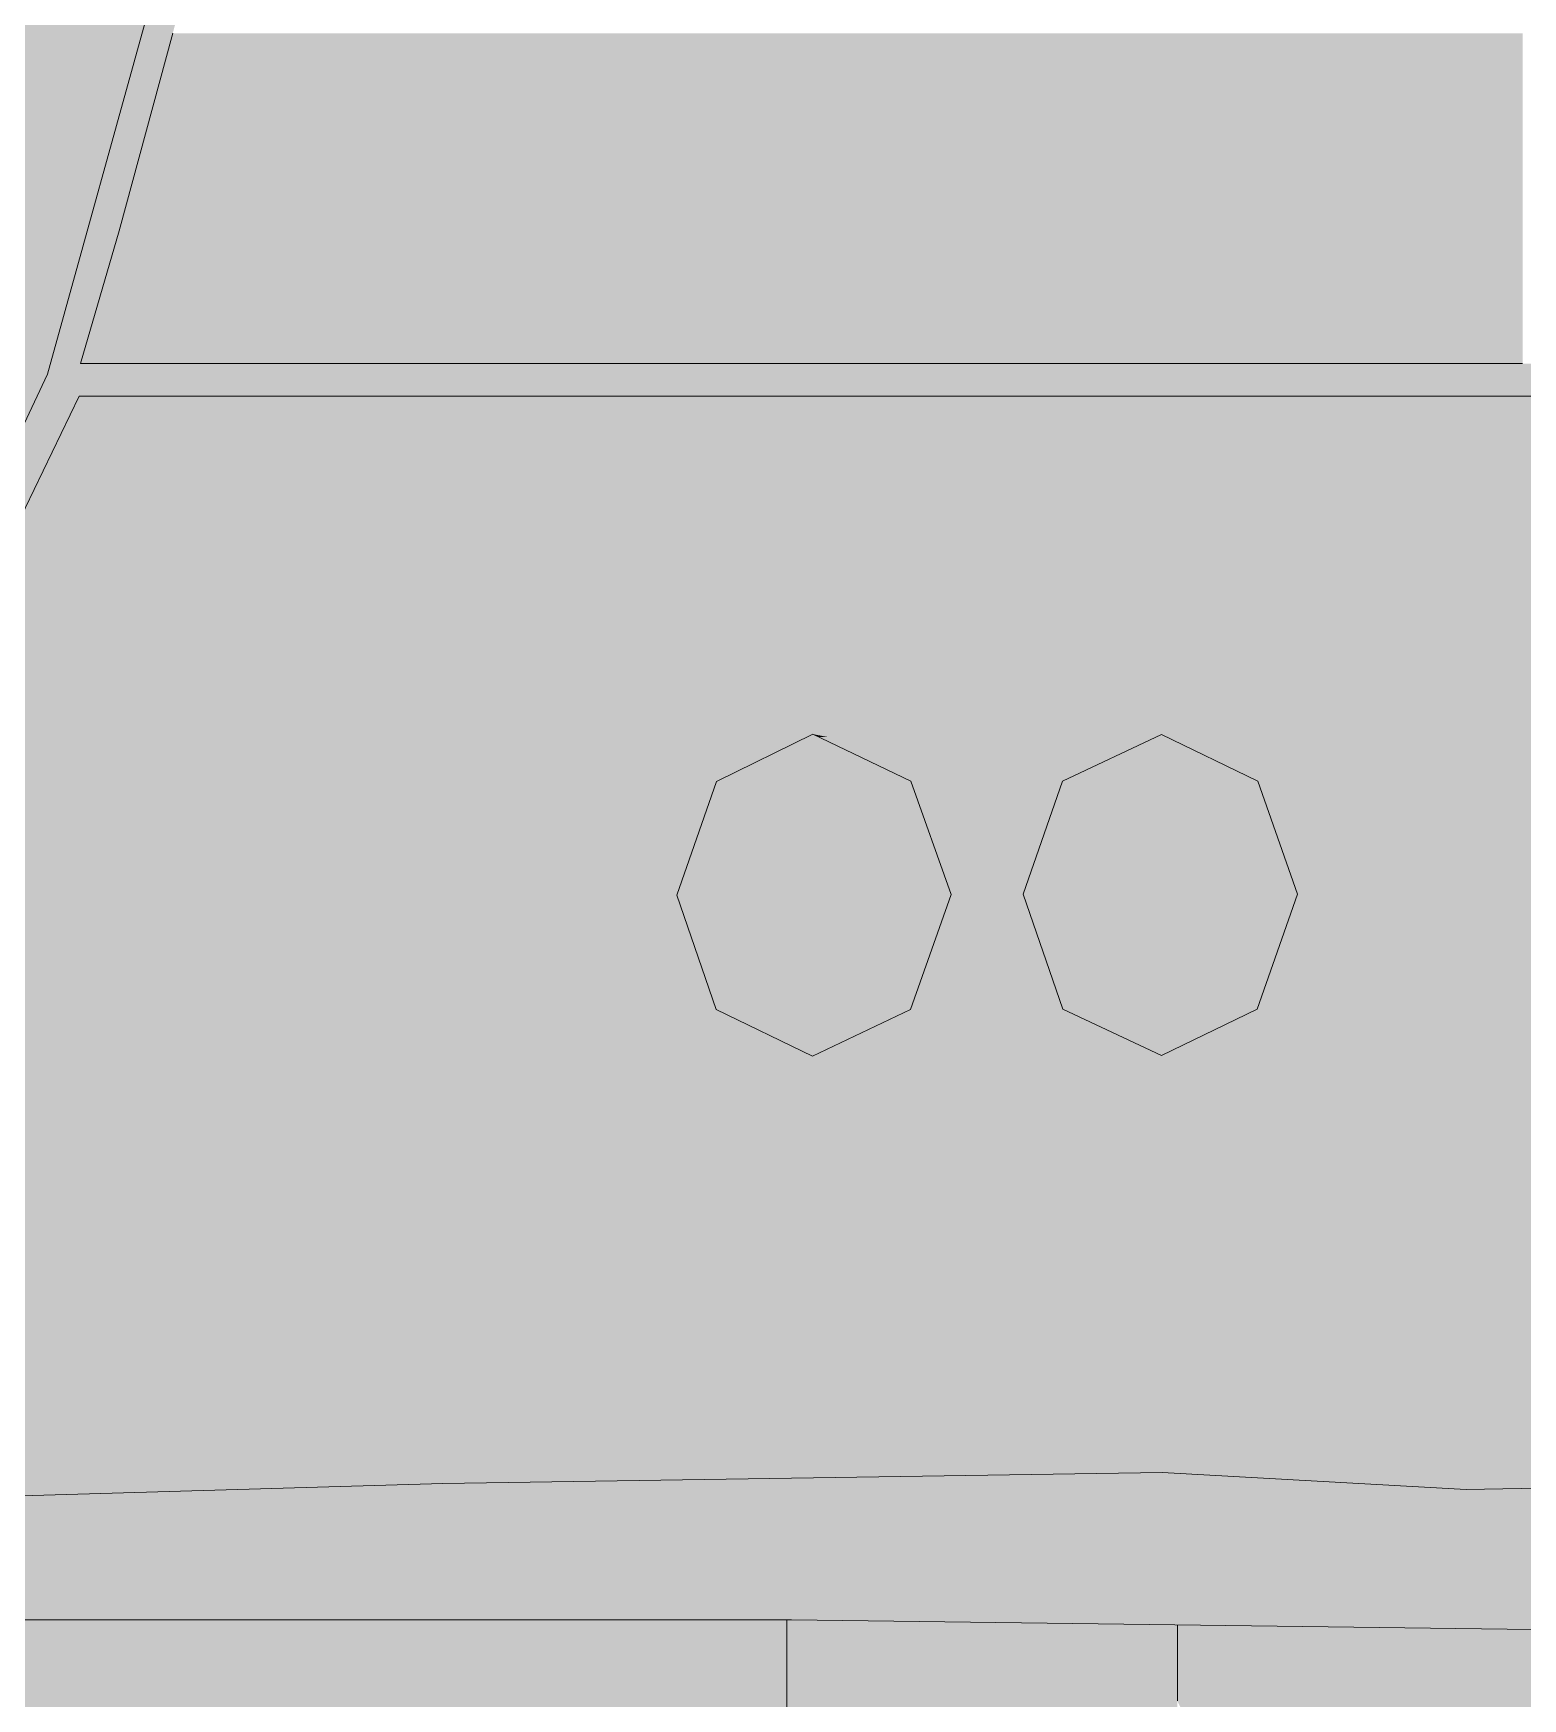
# Model space of a CAD drawing. Header units: millimetres. Extents: x 365175 to 2667127, y -330297 to -162108.
# Drawn here: x 1651566.6 to 1651806.7, y -326868.9 to -326600.4 of the extents above; entities that cross this region are included whole.
import ezdxf

# ---------------------------------------------------------------- set-up
doc = ezdxf.new("R2010")
doc.units = ezdxf.units.MM
doc.header["$MEASUREMENT"] = 0
doc.layers.add('Cars', color=7, linetype='Continuous')

# ---------------------------------------------------------------- blocks, each defined once
blk = doc.blocks.new('Élément de coupe_76_1', base_point=(1275690.65, -327096.82))
at = {"layer": 'Cars', "linetype": 'Continuous', "lineweight": 0, "true_color": 0x000000}
for points in [[(1651554.89, -326651.16), (1651571.66, -326592.39), (1651547.79, -326591.27)], [(1651554.89, -326651.16), (1651568.92, -326655.34), (1651571.66, -326592.39)], [(1651568.92, -326655.34), (1651586.17, -326593.06), (1651571.66, -326592.39)], [(1651568.92, -326655.34), (1651580.47, -326632.26), (1651586.17, -326593.06)], [(1651590.56, -326594.96), (1651586.17, -326593.06), (1651580.47, -326632.26)], [(1651580.47, -326632.26), (1651590.56, -326594.96), (1651587.02, -326593.43), (1651585.59, -326600.7), (1651584.41, -326605.16)], [(1651589.11, -326600.39), (1651590.56, -326594.96), (1651580.47, -326632.26)], [(1651589.11, -326600.39), (1651590.56, -326594.96), (1651580.47, -326632.26)], [(1651634.83, -326632.26), (1651589.11, -326600.39), (1651580.47, -326632.26)], [(1651634.83, -326632.26), (1651634.83, -326600.39), (1651589.11, -326600.39)], [(1651634.83, -326632.26), (1651646.7, -326632.26), (1651634.83, -326600.39)], [(1651646.7, -326632.26), (1651663.08, -326600.39), (1651634.83, -326600.39)], [(1651646.7, -326632.26), (1651748.59, -326632.26), (1651663.08, -326600.39)], [(1651748.59, -326632.26), (1651748.59, -326600.39), (1651663.08, -326600.39)], [(1651806.68, -326600.39), (1651748.59, -326600.39), (1651748.59, -326632.26)], [(1651806.68, -326600.39), (1651748.59, -326632.26), (1651806.68, -326632.26)], [(1651574.02, -326643.52), (1651572.85, -326647.49), (1651580.47, -326632.26), (1651584.41, -326605.16), (1651582.7, -326611.57)], [(1651574.22, -326653.64), (1651580.47, -326632.26), (1651568.92, -326655.34)], [(1651572.85, -326647.49), (1651570.72, -326654.76), (1651574.22, -326653.64), (1651580.47, -326632.26)], [(1651574.22, -326653.64), (1651634.83, -326653.64), (1651580.47, -326632.26)], [(1651634.83, -326653.64), (1651634.83, -326632.26), (1651580.47, -326632.26)], [(1651634.83, -326653.64), (1651646.7, -326632.26), (1651634.83, -326632.26)], [(1651634.83, -326653.64), (1651748.59, -326653.64), (1651646.7, -326632.26)], [(1651748.59, -326653.64), (1651748.59, -326632.26), (1651646.7, -326632.26)], [(1651748.59, -326632.26), (1651748.59, -326653.64), (1651806.68, -326653.64)], [(1651806.68, -326632.26), (1651748.59, -326632.26), (1651806.68, -326653.64)], [(1651548.37, -326698.99), (1651568.92, -326655.34), (1651554.89, -326651.16)], [(1651574.02, -326658.91), (1651568.92, -326655.34), (1651548.37, -326698.99)], [(1651574.02, -326658.91), (1651574.22, -326653.64), (1651568.92, -326655.34)], [(1651570.72, -326654.76), (1651570.28, -326656.29), (1651574.02, -326658.91), (1651574.22, -326653.64)], [(1651634.83, -326658.91), (1651574.22, -326653.64), (1651574.02, -326658.91)], [(1651634.83, -326658.91), (1651574.22, -326653.64), (1651574.02, -326658.91)], [(1651574.22, -326653.64), (1651634.83, -326658.91), (1651634.83, -326653.64)], [(1651574.22, -326653.64), (1651634.83, -326658.91), (1651634.83, -326653.64)], [(1651748.59, -326658.91), (1651748.59, -326653.64), (1651634.83, -326653.64)], [(1651748.59, -326658.91), (1651748.59, -326653.64), (1651634.83, -326653.64)], [(1651748.59, -326658.91), (1651634.83, -326653.64), (1651634.83, -326658.91)], [(1651748.59, -326658.91), (1651634.83, -326653.64), (1651634.83, -326658.91)], [(1651748.59, -326658.91), (1651801.44, -326658.91), (1651748.59, -326653.64)], [(1651748.59, -326658.91), (1651801.44, -326658.91), (1651748.59, -326653.64)], [(1651748.59, -326653.64), (1651801.44, -326658.91), (1651804.03, -326653.64)], [(1651748.59, -326653.64), (1651801.44, -326658.91), (1651804.03, -326653.64)], [(1651804.03, -326653.64), (1651801.44, -326658.91), (1651841.08, -326658.91)], [(1651804.03, -326653.64), (1651801.44, -326658.91), (1651841.08, -326658.91)], [(1651841.08, -326658.91), (1651843.67, -326653.64), (1651804.03, -326653.64)], [(1651841.08, -326658.91), (1651843.67, -326653.64), (1651804.03, -326653.64)], [(1651567.75, -326664.91), (1651570.18, -326664.9), (1651574.02, -326658.91), (1651570.28, -326656.29)], [(1651553.17, -326702.05), (1651574.02, -326658.91), (1651548.37, -326698.99)], [(1651567.71, -326669.9), (1651552.41, -326701.57), (1651553.17, -326702.05), (1651574.02, -326658.91), (1651570.18, -326664.9), (1651570.67, -326664.74)], [(1651570.26, -326698.99), (1651574.02, -326658.91), (1651553.17, -326702.05)], [(1651634.87, -326699.03), (1651574.02, -326658.91), (1651570.26, -326698.99)], [(1651634.87, -326699.03), (1651634.83, -326658.91), (1651574.02, -326658.91)], [(1651748.52, -326698.95), (1651634.83, -326658.91), (1651634.87, -326699.03)], [(1651748.52, -326698.95), (1651748.59, -326658.91), (1651634.83, -326658.91)], [(1651748.52, -326698.95), (1651805.65, -326699), (1651748.59, -326658.91)], [(1651804.08, -326658.91), (1651748.59, -326658.91), (1651805.65, -326699)], [(1651805.65, -326699), (1651831.95, -326689.48), (1651804.08, -326658.91)], [(1651831.95, -326689.48), (1651845.58, -326658.91), (1651804.08, -326658.91)], [(1651805.65, -326699), (1651831.93, -326732.25), (1651831.95, -326689.48)], [(1651570.26, -326698.99), (1651553.17, -326702.05), (1651553.91, -326733.8)], [(1651553.91, -326733.8), (1651633.73, -326738.78), (1651570.26, -326698.99)], [(1651570.26, -326698.99), (1651633.73, -326738.78), (1651634.87, -326699.03)], [(1651668.9, -326720.02), (1651634.87, -326699.03), (1651633.73, -326738.78)], [(1651684.97, -326709), (1651748.52, -326698.95), (1651634.87, -326699.03)], [(1651634.87, -326699.03), (1651668.9, -326720.02), (1651684.97, -326709)], [(1651748.54, -326709), (1651748.52, -326698.95), (1651684.97, -326709)], [(1651748.54, -326709), (1651769.94, -326709), (1651748.52, -326698.95)], [(1651805.65, -326699), (1651748.52, -326698.95), (1651769.94, -326709)], [(1651769.94, -326709), (1651784.74, -326718.9), (1651805.65, -326699)], [(1651805.65, -326699), (1651784.74, -326718.9), (1651804.81, -326736.57)], [(1651804.81, -326736.57), (1651831.93, -326732.25), (1651805.65, -326699)], [(1651676.73, -326721.05), (1651684.97, -326709), (1651668.9, -326720.02)], [(1651692.27, -326713.4), (1651684.97, -326709), (1651676.73, -326721.05)], [(1651692.27, -326713.4), (1651748.54, -326709), (1651684.97, -326709)], [(1651692.27, -326713.4), (1651748.54, -326709), (1651684.97, -326709)], [(1651684.97, -326709), (1651691.37, -326713.84), (1651692.27, -326713.4)], [(1651692.27, -326713.4), (1651748.45, -326713.45), (1651748.54, -326709)], [(1651692.27, -326713.4), (1651748.45, -326713.45), (1651748.54, -326709)], [(1651764.02, -326720.95), (1651748.54, -326709), (1651748.45, -326713.45)], [(1651764.02, -326720.95), (1651748.54, -326709), (1651748.45, -326713.45)], [(1651764.02, -326720.95), (1651769.94, -326709), (1651748.54, -326709)], [(1651784.74, -326718.9), (1651769.94, -326709), (1651764.02, -326720.95)], [(1651692.27, -326713.4), (1651676.73, -326721.05), (1651676.7, -326757.81)], [(1651692.24, -326765.3), (1651692.27, -326713.4), (1651676.7, -326757.81)], [(1651676.73, -326721.05), (1651676.72, -326731.63), (1651682.92, -326728.58), (1651684.74, -326728.58), (1651686.63, -326729.48), (1651692.27, -326713.4)], [(1651686.63, -326729.48), (1651692.26, -326732.18), (1651692.27, -326713.4)], [(1651692.24, -326765.3), (1651708.07, -326720.97), (1651692.27, -326713.4)], [(1651708.07, -326720.97), (1651692.27, -326713.4), (1651692.26, -326732.18), (1651699.62, -326735.71), (1651701.21, -326740.19)], [(1651708.07, -326720.97), (1651732.53, -326720.95), (1651692.27, -326713.4)], [(1651692.27, -326713.4), (1651732.53, -326720.95), (1651748.45, -326713.45)], [(1651694.62, -326713.84), (1651692.27, -326713.4), (1651693.19, -326713.84)], [(1651748.45, -326713.45), (1651692.27, -326713.4), (1651694.62, -326713.84), (1651745.76, -326713.84), (1651747.29, -326713.99)], [(1651732.56, -326757.75), (1651748.45, -326713.45), (1651732.53, -326720.95)], [(1651748.45, -326713.45), (1651732.53, -326720.95), (1651732.54, -326731.7), (1651738.84, -326728.73), (1651742.83, -326729.11)], [(1651748.48, -326765.22), (1651748.45, -326713.45), (1651732.56, -326757.75)], [(1651742.83, -326729.11), (1651748.46, -326729.66), (1651748.45, -326713.45)], [(1651748.48, -326765.22), (1651764.02, -326720.95), (1651748.45, -326713.45)], [(1651764.02, -326720.95), (1651748.45, -326713.45), (1651748.46, -326729.66), (1651756.89, -326733.37), (1651758.29, -326737.26)], [(1651633.73, -326738.78), (1651662, -326738.71), (1651668.9, -326720.02)], [(1651670.36, -326739.34), (1651668.9, -326720.02), (1651662, -326738.71)], [(1651670.36, -326739.34), (1651676.73, -326721.05), (1651668.9, -326720.02)], [(1651770.38, -326739.22), (1651784.74, -326718.9), (1651764.02, -326720.95)], [(1651770.38, -326739.22), (1651790.41, -326736.97), (1651784.74, -326718.9)], [(1651804.81, -326736.57), (1651784.74, -326718.9), (1651790.41, -326736.97)], [(1651676.7, -326757.81), (1651676.73, -326721.05), (1651670.36, -326739.34)], [(1651672.28, -326733.81), (1651676.72, -326731.63), (1651676.73, -326721.05)], [(1651708, -326757.77), (1651708.07, -326720.97), (1651692.24, -326765.3)], [(1651701.21, -326740.19), (1651706.1, -326753.98), (1651704.1, -326759.63), (1651708, -326757.77), (1651708.07, -326720.97)], [(1651714.55, -326739.24), (1651708.07, -326720.97), (1651708, -326757.77)], [(1651714.55, -326739.24), (1651708.07, -326720.97), (1651708, -326757.77)], [(1651714.55, -326739.24), (1651732.53, -326720.95), (1651708.07, -326720.97)], [(1651714.55, -326739.24), (1651726.18, -326739.22), (1651732.53, -326720.95)], [(1651732.56, -326757.75), (1651732.53, -326720.95), (1651726.18, -326739.22)], [(1651728.06, -326733.81), (1651732.54, -326731.7), (1651732.53, -326720.95)], [(1651763.89, -326757.73), (1651764.02, -326720.95), (1651748.48, -326765.22)], [(1651758.29, -326737.26), (1651763.27, -326751.63), (1651760.56, -326759.35), (1651763.89, -326757.73), (1651764.02, -326720.95)], [(1651763.89, -326757.73), (1651770.38, -326739.22), (1651764.02, -326720.95)], [(1651763.89, -326757.73), (1651770.38, -326739.22), (1651764.02, -326720.95)], [(1651522.88, -326767.87), (1651632.59, -326778.54), (1651553.91, -326733.8)], [(1651632.59, -326778.54), (1651633.73, -326738.78), (1651553.91, -326733.8)], [(1651831.92, -326775.02), (1651831.93, -326732.25), (1651804.81, -326736.57)], [(1651784.75, -326755.58), (1651804.81, -326736.57), (1651790.41, -326736.97)], [(1651804.81, -326736.57), (1651784.75, -326755.58), (1651803.98, -326774.13)], [(1651803.98, -326774.13), (1651831.92, -326775.02), (1651804.81, -326736.57)], [(1651666.59, -326758.33), (1651633.73, -326738.78), (1651632.59, -326778.54)], [(1651662, -326738.71), (1651633.73, -326738.78), (1651666.59, -326758.33)], [(1651666.59, -326758.33), (1651670.36, -326739.34), (1651662, -326738.71)], [(1651666.59, -326758.33), (1651676.7, -326757.81), (1651670.36, -326739.34)], [(1651732.56, -326757.75), (1651726.18, -326739.22), (1651708, -326757.77)], [(1651708, -326757.77), (1651726.18, -326739.22), (1651714.55, -326739.24)], [(1651763.89, -326757.73), (1651784.75, -326755.58), (1651770.38, -326739.22)], [(1651784.75, -326755.58), (1651790.41, -326736.97), (1651770.38, -326739.22)], [(1651684.97, -326768.81), (1651676.7, -326757.81), (1651666.59, -326758.33)], [(1651692.24, -326765.3), (1651676.7, -326757.81), (1651684.97, -326768.81)], [(1651692.24, -326765.3), (1651732.56, -326757.75), (1651708, -326757.77)], [(1651748.48, -326765.22), (1651732.56, -326757.75), (1651692.24, -326765.3)], [(1651748.64, -326768.81), (1651763.89, -326757.73), (1651748.48, -326765.22)], [(1651769.94, -326768.81), (1651763.89, -326757.73), (1651748.64, -326768.81)], [(1651769.94, -326768.81), (1651784.75, -326755.58), (1651763.89, -326757.73)], [(1651769.94, -326768.81), (1651803.98, -326774.13), (1651784.75, -326755.58)], [(1651684.97, -326768.81), (1651666.59, -326758.33), (1651632.59, -326778.54)], [(1651684.97, -326768.81), (1651748.64, -326768.81), (1651692.24, -326765.3)], [(1651748.64, -326768.81), (1651748.48, -326765.22), (1651692.24, -326765.3)], [(1651632.59, -326778.54), (1651522.88, -326767.87), (1651522.88, -326792.01)], [(1651632.59, -326778.54), (1651748.65, -326776.73), (1651684.97, -326768.81)], [(1651748.65, -326776.73), (1651748.64, -326768.81), (1651684.97, -326768.81)], [(1651748.65, -326776.73), (1651769.94, -326768.81), (1651748.64, -326768.81)], [(1651748.65, -326776.73), (1651803.98, -326774.13), (1651769.94, -326768.81)], [(1651803.98, -326774.13), (1651748.65, -326776.73), (1651806.28, -326783.92)], [(1651803.98, -326774.13), (1651830.76, -326781.56), (1651831.92, -326775.02)], [(1651806.28, -326783.92), (1651830.76, -326781.56), (1651803.98, -326774.13)], [(1651748.59, -326788.49), (1651748.65, -326776.73), (1651632.59, -326778.54)], [(1651748.59, -326788.49), (1651806.28, -326783.92), (1651748.65, -326776.73)], [(1651632.63, -326793.52), (1651632.59, -326778.54), (1651522.88, -326792.01)], [(1651632.63, -326793.52), (1651748.59, -326788.49), (1651632.59, -326778.54)], [(1651829.85, -326791.91), (1651830.76, -326781.56), (1651806.28, -326783.92)], [(1651806.28, -326783.92), (1651748.59, -326788.49), (1651806.21, -326792.95)], [(1651806.21, -326792.95), (1651829.85, -326791.91), (1651806.28, -326783.92)], [(1651748.59, -326796.75), (1651748.59, -326788.49), (1651632.63, -326793.52)], [(1651748.59, -326788.49), (1651748.59, -326796.75), (1651806.21, -326792.95)], [(1651522.88, -326799.87), (1651632.63, -326793.52), (1651522.88, -326792.01)], [(1651806.21, -326792.95), (1651748.59, -326796.75), (1651748.59, -326817.62)], [(1651806.21, -326792.95), (1651748.59, -326817.62), (1651802.58, -326817.62)], [(1651802.58, -326817.62), (1651829.85, -326791.91), (1651806.21, -326792.95)], [(1651802.58, -326817.62), (1651825.42, -326817.62), (1651829.85, -326791.91)], [(1651632.63, -326801.83), (1651632.63, -326793.52), (1651522.88, -326799.87)], [(1651632.63, -326801.83), (1651748.59, -326796.75), (1651632.63, -326793.52)], [(1651632.63, -326817.62), (1651748.59, -326796.75), (1651632.63, -326801.83)], [(1651632.63, -326817.62), (1651748.59, -326817.62), (1651748.59, -326796.75)], [(1651522.88, -326799.87), (1651522.88, -326817.62), (1651632.63, -326801.83)], [(1651522.88, -326817.62), (1651632.63, -326817.62), (1651632.63, -326801.83)], [(1651522.88, -326817.62), (1651522.88, -326837.41), (1651632.63, -326817.62)], [(1651522.88, -326817.62), (1651522.88, -326837.41), (1651632.63, -326817.62)], [(1651522.88, -326837.41), (1651632.63, -326834.25), (1651632.63, -326817.62)], [(1651522.88, -326837.41), (1651632.63, -326834.25), (1651632.63, -326817.62)], [(1651632.63, -326834.25), (1651748.59, -326817.62), (1651632.63, -326817.62)], [(1651632.63, -326834.25), (1651748.59, -326817.62), (1651632.63, -326817.62)], [(1651632.63, -326834.25), (1651748.59, -326832.47), (1651748.59, -326817.62)], [(1651632.63, -326834.25), (1651748.59, -326832.47), (1651748.59, -326817.62)], [(1651748.59, -326817.62), (1651797.59, -326835.22), (1651802.58, -326817.62)], [(1651748.59, -326817.62), (1651797.59, -326835.22), (1651802.58, -326817.62)], [(1651748.59, -326832.47), (1651797.59, -326835.22), (1651748.59, -326817.62)], [(1651748.59, -326832.47), (1651797.59, -326835.22), (1651748.59, -326817.62)], [(1651802.58, -326817.62), (1651797.59, -326835.22), (1651825.42, -326817.62)], [(1651825.42, -326817.62), (1651797.59, -326835.22), (1651818.95, -326834.8)], [(1651522.88, -326837.41), (1651473.66, -326837.41), (1651688.86, -326856.19), (1651748.59, -326832.47), (1651604.62, -326835.06)], [(1651522.88, -326837.41), (1651473.66, -326837.41), (1651688.86, -326856.19), (1651748.59, -326832.47), (1651604.62, -326835.06)], [(1651632.63, -326834.25), (1651604.62, -326835.06), (1651748.59, -326832.47)], [(1651632.63, -326834.25), (1651604.62, -326835.06), (1651748.59, -326832.47)], [(1651688.86, -326856.19), (1651884.94, -326856.19), (1651748.59, -326832.47)], [(1651688.86, -326856.19), (1651884.94, -326856.19), (1651748.59, -326832.47)], [(1651748.59, -326832.47), (1651884.94, -326856.19), (1651863.66, -326837.51), (1651807.07, -326835.03), (1651797.59, -326835.22)], [(1651748.59, -326832.47), (1651884.94, -326856.19), (1651863.66, -326837.51), (1651807.07, -326835.03), (1651797.59, -326835.22)], [(1651473.66, -326837.41), (1651273.85, -326856.19), (1651688.86, -326856.19)], [(1651473.66, -326837.41), (1651273.85, -326856.19), (1651688.86, -326856.19)], [(1651455.03, -326856.19), (1651448.95, -326872.92), (1651688.11, -326872.98), (1651688.11, -326861.53), (1651600.29, -326856.19)], [(1651455.03, -326856.19), (1651448.95, -326872.92), (1651688.11, -326872.98), (1651688.11, -326861.53), (1651600.29, -326856.19)], [(1651688.11, -326856.19), (1651600.29, -326856.19), (1651688.11, -326861.53)], [(1651688.11, -326856.19), (1651600.29, -326856.19), (1651688.11, -326861.53)], [(1651688.11, -326856.19), (1651688.11, -326979.64), (1651751.03, -326929.18), (1651751.03, -326914.8), (1651751.03, -326857.01), (1651688.86, -326856.19)], [(1651688.11, -326856.19), (1651688.11, -326979.64), (1651751.03, -326929.18), (1651751.03, -326914.8), (1651751.03, -326857.01), (1651688.86, -326856.19)], [(1651884.94, -326856.19), (1651688.86, -326856.19), (1651884.94, -326858.78)], [(1651884.94, -326856.19), (1651688.86, -326856.19), (1651884.94, -326858.78)], [(1651751.03, -326869.29), (1651753.28, -326857.04), (1651751.03, -326857.01)], [(1651751.03, -326869.29), (1651753.28, -326857.04), (1651751.03, -326857.01)], [(1651751.03, -326869.29), (1651758.72, -326884.59), (1651758.72, -326857.11), (1651753.28, -326857.04)], [(1651751.03, -326869.29), (1651758.72, -326884.59), (1651758.72, -326857.11), (1651753.28, -326857.04)], [(1651758.72, -326857.11), (1651758.72, -326884.59), (1651761.81, -326885.94), (1651760.29, -326857.13)], [(1651758.72, -326857.11), (1651758.72, -326884.59), (1651761.81, -326885.94), (1651760.29, -326857.13)], [(1651761.81, -326857.15), (1651760.29, -326857.13), (1651761.81, -326885.94)], [(1651761.81, -326857.15), (1651760.29, -326857.13), (1651761.81, -326885.94)], [(1651761.81, -326885.94), (1651886.51, -326885.94), (1651826.17, -326858), (1651761.81, -326857.15)], [(1651761.81, -326857.15), (1651761.81, -326885.94), (1651841.73, -326885.94), (1651848.86, -326868.9), (1651848.99, -326868.57), (1651826.17, -326858)]]:
    blk.add_hatch(color=18, dxfattribs=at).paths.add_polyline_path(points)
at = {"layer": 'Cars', "color": 7, "linetype": 'Continuous', "lineweight": 13}
for p, q in [((1651568.92, -326655.34), (1651586.17, -326593.06)), ((1651580.47, -326632.26), (1651589.11, -326600.39)), ((1651574.22, -326653.64), (1651580.47, -326632.26)), ((1651548.37, -326698.99), (1651568.92, -326655.34)), ((1651634.83, -326653.64), (1651574.22, -326653.64)), ((1651748.59, -326653.64), (1651634.83, -326653.64)), ((1651806.68, -326653.64), (1651748.59, -326653.64)), ((1651553.17, -326702.05), (1651574.02, -326658.91)), ((1651574.02, -326658.91), (1651634.83, -326658.91)), ((1651634.83, -326658.91), (1651748.59, -326658.91)), ((1651748.59, -326658.91), (1651804.08, -326658.91)), ((1651804.08, -326658.91), (1651845.58, -326658.91)), ((1651692.27, -326713.4), (1651676.73, -326721.05)), ((1651708.07, -326720.97), (1651692.27, -326713.4)), ((1651748.45, -326713.45), (1651732.53, -326720.95)), ((1651764.02, -326720.95), (1651748.45, -326713.45)), ((1651676.73, -326721.05), (1651670.36, -326739.34)), ((1651714.55, -326739.24), (1651708.07, -326720.97)), ((1651732.53, -326720.95), (1651726.18, -326739.22)), ((1651770.38, -326739.22), (1651764.02, -326720.95)), ((1651670.36, -326739.34), (1651676.7, -326757.81)), ((1651708, -326757.77), (1651714.55, -326739.24)), ((1651726.18, -326739.22), (1651732.56, -326757.75)), ((1651763.89, -326757.73), (1651770.38, -326739.22)), ((1651676.7, -326757.81), (1651692.24, -326765.3)), ((1651692.24, -326765.3), (1651708, -326757.77)), ((1651732.56, -326757.75), (1651748.48, -326765.22)), ((1651748.48, -326765.22), (1651763.89, -326757.73)), ((1651748.59, -326832.47), (1651632.63, -326834.25)), ((1651748.59, -326832.47), (1651797.59, -326835.22)), ((1651632.63, -326834.25), (1651522.88, -326837.41)), ((1651818.95, -326834.8), (1651797.59, -326835.22)), ((1651273.85, -326856.19), (1651688.86, -326856.19)), ((1651688.11, -326856.19), (1651688.11, -326979.64)), ((1651884.94, -326858.78), (1651688.86, -326856.19)), ((1651751.03, -326869.29), (1651751.03, -326857.01))]:
    blk.add_line(p, q, dxfattribs=at)

msp = doc.modelspace()

# ---------------------------------------------------------------- block references
at = {"layer": 'Cars', "lineweight": 0}
msp.add_blockref('Élément de coupe_76_1', (1275690.645, -327096.824), dxfattribs=at)

doc.saveas('drawing.dxf')
